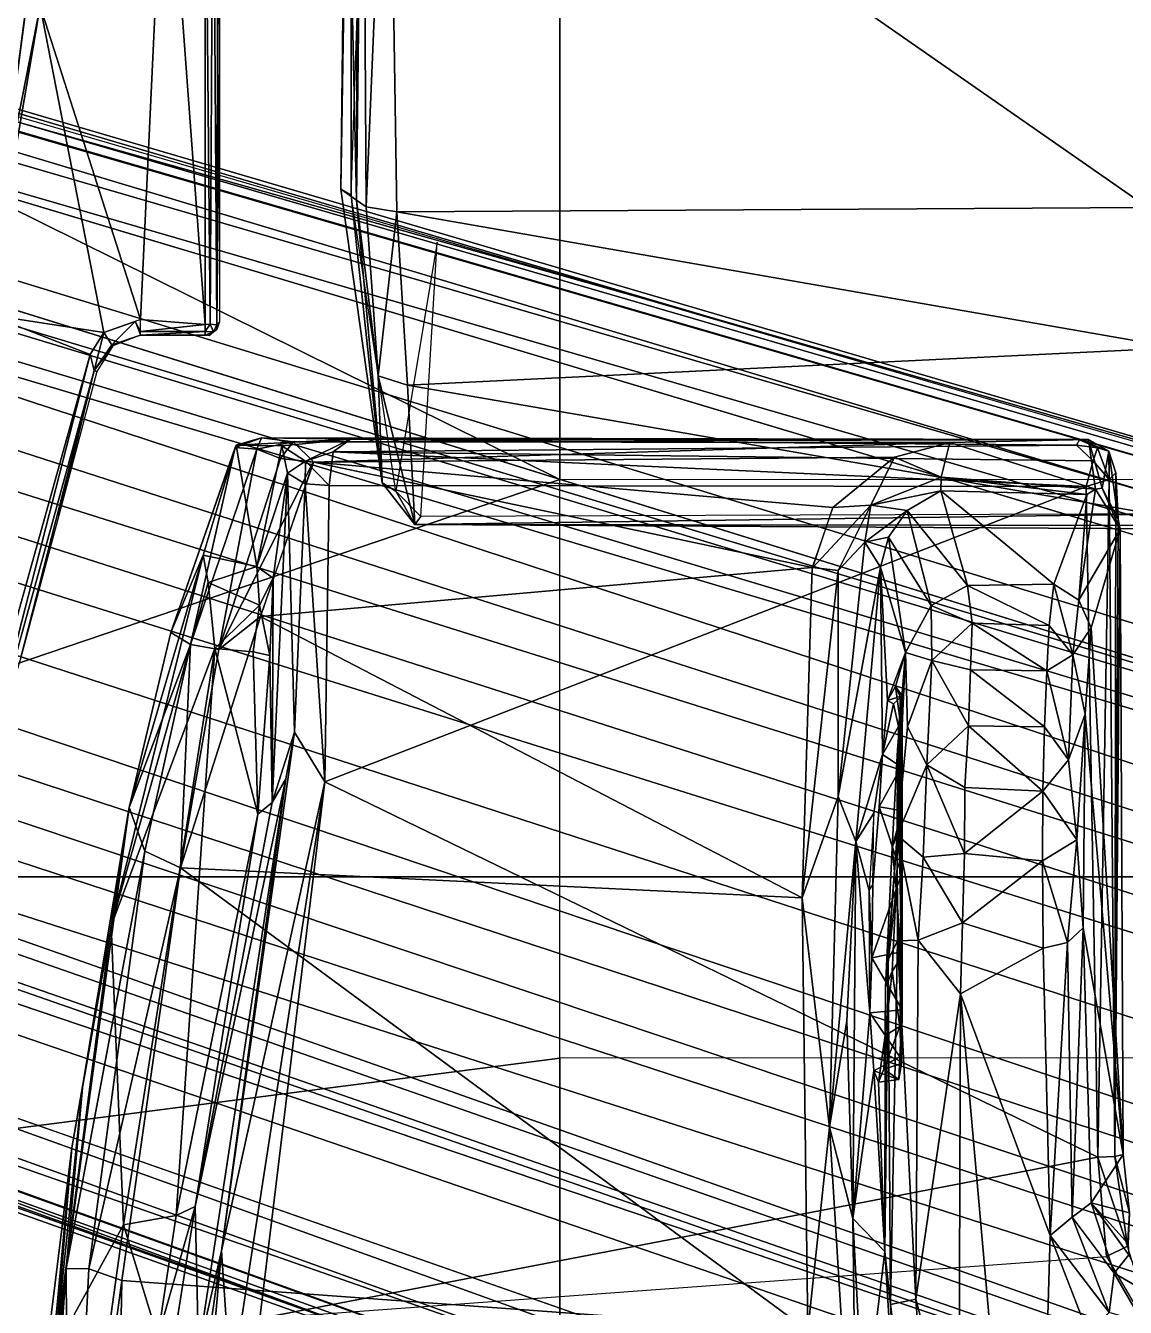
# Model space of a CAD drawing. Extents: x -14.5 to 14.5, y -12.2 to 16.5.
# Drawn here: x -4.079 to -2.475, y 0.379 to 2.248 of the extents above; entities that cross this region are included whole.
import ezdxf

# ---------------------------------------------------------------- set-up
doc = ezdxf.new("R2010")
doc.units = 0
doc.header["$MEASUREMENT"] = 0
for name, color, linetype in [('BASE', 253, 'Continuous'), ('FABRIC', 80, 'Continuous'), ('SEAT-CHASSIS', 253, 'Continuous'), ('SEAT-FRAME', 253, 'Continuous')]:
    doc.layers.add(name, color=color, linetype=linetype)

msp = doc.modelspace()

# ---------------------------------------------------------------- linework, layer by layer
at = {"layer": 'BASE'}
for points in [[(-1.9523, 0.895, 7.085), (-1.8056, 1.1079, 7.0339), (-13.4938, 4.6436, 4.3934), (-13.4925, 4.5277, 4.4344)], [(-1.7533, 1.3264, 6.9168), (-12.9834, 4.5899, 4.4664), (-13.4938, 4.6436, 4.3934), (-1.8056, 1.1079, 7.0339)], [(-1.7533, 1.3264, 6.9168), (-1.8899, 1.4063, 6.8442), (-11.1579, 4.1057, 4.8039), (-12.9834, 4.5899, 4.4664)], [(-2.0197, 0.7853, 7.0973), (-1.9523, 0.895, 7.085), (-13.4925, 4.5277, 4.4344), (-13.5515, 4.4038, 4.4405)], [(-1.2637, 0.7159, 4.4404), (-12.328, 4.2866, 3.356), (-12.3542, 4.423, 3.4417), (-1.222, 0.7632, 4.5663)], [(-1.5852, 0.9892, 6.0103), (-1.222, 0.7632, 4.5663), (-12.3542, 4.423, 3.4417), (-10.1613, 3.5437, 4.2331)], [(-13.5519, 4.4026, 4.4405), (-13.577, 4.2677, 4.4344), (-2.1056, 0.4235, 7.085), (-2.0956, 0.5519, 7.0973)], [(-13.5519, 4.4026, 4.4405), (-2.0956, 0.5519, 7.0973), (-2.0197, 0.7853, 7.0973), (-13.5515, 4.4038, 4.4405)], [(-1.2637, 0.7159, 4.4404), (-1.3389, 0.6206, 4.3723), (-12.3551, 4.1518, 3.3008), (-12.328, 4.2866, 3.356)], [(-13.577, 4.2677, 4.4344), (-13.6462, 4.1747, 4.3934), (-2.112, 0.165, 7.0339), (-2.1056, 0.4235, 7.085)], [(-2.112, 0.165, 7.0339), (-13.6462, 4.1747, 4.3934), (-13.2017, 3.9181, 4.4664), (-2.1981, -0.0425, 6.9168)], [(-1.3935, 0.4528, 4.3723), (-12.4004, 4.0291, 3.2861), (-12.3551, 4.1518, 3.3008), (-1.3389, 0.6206, 4.3723)], [(-1.8839, 1.4539, 6.7906), (-10.3987, 3.9255, 4.925), (-11.1579, 4.1057, 4.8039), (-1.8899, 1.4063, 6.8442)], [(-1.448, 0.2849, 4.3723), (-12.4358, 3.9033, 3.3008), (-12.4004, 4.0291, 3.2861), (-1.3935, 0.4528, 4.3723)], [(-13.2017, 3.9181, 4.4664), (-11.4401, 3.2369, 4.8039), (-2.3555, -0.0269, 6.8442), (-2.1981, -0.0425, 6.9168)], [(-10.1873, 3.8901, 4.9419), (-1.8736, 1.4707, 6.7435), (-1.8839, 1.4539, 6.7906), (-10.3987, 3.9255, 4.925)], [(-1.448, 0.2849, 4.3723), (-1.4431, 0.1637, 4.4404), (-12.4931, 3.7783, 3.356), (-12.4358, 3.9033, 3.3008)], [(-9.3923, 3.6833, 5.0656), (-10.1873, 3.8901, 4.9419), (-1.8736, 1.4707, 6.7435), (-1.8684, 1.4737, 6.6973)], [(-1.4372, 0.1008, 4.5663), (-12.5945, 3.6833, 3.4417), (-12.4931, 3.7783, 3.356), (-1.4431, 0.1637, 4.4404)], [(-1.675, 1.0814, 6.3732), (-10.1721, 3.6408, 4.5612), (-10.1351, 3.7122, 4.6754), (-1.7203, 1.0954, 6.5155)], [(-9.3923, 3.6833, 5.0656), (-1.8684, 1.4737, 6.6973), (-3.0733, 1.8203, 6.4086), (-9.5078, 3.7178, 4.9632)], [(-4.6201, 2.2464, 5.9865), (-9.5078, 3.7178, 4.9632), (-3.0733, 1.8203, 6.4086), (-4.0936, 2.1083, 6.1354)], [(-1.4372, 0.1008, 4.5663), (-1.8638, 0.1315, 6.0103), (-10.3036, 3.1057, 4.2331), (-12.5945, 3.6833, 3.4417)], [(-1.675, 1.0814, 6.3732), (-1.6792, 1.0333, 6.2321), (-10.1726, 3.586, 4.4356), (-10.1721, 3.6408, 4.5612)], [(-1.5852, 0.9892, 6.0103), (-10.1613, 3.5437, 4.2331), (-10.1726, 3.586, 4.4356), (-1.6792, 1.0333, 6.2321)], [(-1.8648, 1.326, 6.5461), (-1.7533, 1.1584, 6.5345), (-8.8919, 3.3499, 4.9948), (-9.389, 3.5835, 4.902)], [(-1.7203, 1.0954, 6.5155), (-8.7803, 3.2909, 4.9717), (-8.8919, 3.3499, 4.9948), (-1.7533, 1.1584, 6.5345)], [(-2.3555, -0.0269, 6.8442), (-11.4401, 3.2369, 4.8039), (-10.72, 2.9364, 4.925), (-2.3787, -0.0689, 6.7906)], [(-1.9658, 0.151, 6.2321), (-10.3376, 3.0782, 4.4356), (-10.3036, 3.1057, 4.2331), (-1.8638, 0.1315, 6.0103)], [(-1.9658, 0.151, 6.2321), (-1.9907, 0.1097, 6.3732), (-10.3694, 3.0335, 4.5612), (-10.3376, 3.0782, 4.4356)], [(-2.0356, 0.125, 6.5155), (-10.3815, 2.954, 4.6754), (-10.3694, 3.0335, 4.5612), (-1.9907, 0.1097, 6.3732)], [(-2.3802, -0.0885, 6.7435), (-2.3787, -0.0689, 6.7906), (-10.72, 2.9364, 4.925), (-10.5282, 2.8407, 4.9419)], [(-2.3778, -0.094, 6.6973), (-2.3802, -0.0885, 6.7435), (-10.5282, 2.8407, 4.9419), (-9.7635, 2.5408, 5.0656)], [(-2.0994, 0.0934, 6.5345), (-2.288, 0.0233, 6.5461), (-9.7022, 2.6196, 4.902), (-9.1627, 2.5164, 4.9948)], [(-9.8772, 2.5808, 4.9632), (-3.5563, 0.3337, 6.4086), (-2.3778, -0.094, 6.6973), (-9.7635, 2.5408, 5.0656)], [(-4.5511, 0.7005, 6.1354), (-3.5563, 0.3337, 6.4086), (-9.8772, 2.5808, 4.9632), (-5.0581, 0.8983, 5.9865)], [(-2.0994, 0.0934, 6.5345), (-9.1627, 2.5164, 4.9948), (-9.0377, 2.4985, 4.9717), (-2.0356, 0.125, 6.5155)], [(-1.8648, 1.326, 6.5461), (-5.6269, 2.4548, 5.7241), (-4.5619, 2.2047, 5.9794), (-1.8751, 1.3969, 6.5663)], [(-1.8616, 1.4472, 6.6204), (-1.8751, 1.3969, 6.5663), (-4.5619, 2.2047, 5.9794), (-4.6201, 2.2464, 5.9865)], [(-1.8616, 1.4472, 6.6204), (-4.6201, 2.2464, 5.9865), (-4.0936, 2.1083, 6.1354), (-1.8507, 1.456, 6.6449)], [(-1.8507, 1.456, 6.6449), (-4.0936, 2.1083, 6.1354), (-3.0733, 1.8203, 6.4086), (-1.8684, 1.4737, 6.6973)], [(-2.3381, -0.0279, 6.5663), (-4.9865, 0.8977, 5.9794), (-5.9951, 1.3214, 5.7241), (-2.288, 0.0233, 6.5461)], [(-5.0581, 0.8983, 5.9865), (-4.9865, 0.8977, 5.9794), (-2.3381, -0.0279, 6.5663), (-2.3567, -0.0766, 6.6204)], [(-2.3531, -0.0901, 6.6449), (-4.5511, 0.7005, 6.1354), (-5.0581, 0.8983, 5.9865), (-2.3567, -0.0766, 6.6204)], [(-2.3778, -0.094, 6.6973), (-3.5563, 0.3337, 6.4086), (-4.5511, 0.7005, 6.1354), (-2.3531, -0.0901, 6.6449)]]:
    msp.add_3dface(points, dxfattribs=at)
at = {"layer": 'FABRIC'}
for points in [[(-8.9334, 2.4369, 19.7693), (-9.103, 1.0067, 19.8925), (9.103, 1.0067, 19.8925), (8.9334, 2.4369, 19.7693)], [(-9.1419, -0.2199, 20), (9.1419, -0.2199, 20), (9.103, 1.0067, 19.8925), (-9.103, 1.0067, 19.8925)]]:
    msp.add_3dface(points, dxfattribs=at)
at = {"layer": 'SEAT-CHASSIS'}
for points in [[(-4.08, 2.2665, 12.3997), (-4.08, 2.2665, 12.3997), (-4.0048, 2.8324, 12.5048), (-4.1199, 1.9621, 12.3348)], [(-4.1199, 1.9621, 12.3348), (-4.1199, 1.9621, 12.3348), (-4.0048, 2.8324, 12.5048), (-4.0578, 2.2767, 12.3831)], [(-3.9118, 1.8193, 12.3057), (-3.9118, 1.8193, 12.3057), (-4.0578, 2.2767, 12.3831), (-3.875, 2.5944, 12.4459)], [(-3.875, 2.5944, 12.4459), (-3.875, 2.5944, 12.4459), (-3.8175, 1.8122, 12.3062), (-3.9118, 1.8193, 12.3057)], [(-3.8175, 2.5969, 12.4479), (-3.8175, 2.5969, 12.4479), (-3.8175, 1.8122, 12.3062), (-3.875, 2.5944, 12.4459)], [(-3.8101, 1.8127, 12.3069), (-3.8101, 1.8127, 12.3069), (-3.8175, 2.5969, 12.4479), (-3.8054, 2.5973, 12.4513)], [(-3.8175, 2.5969, 12.4479), (-3.8175, 2.5969, 12.4479), (-3.8101, 1.8127, 12.3069), (-3.8175, 1.8122, 12.3062)], [(-3.8101, 1.8127, 12.3069), (-3.8101, 1.8127, 12.3069), (-3.8054, 2.5973, 12.4513), (-3.8001, 1.8116, 12.3144)], [(-3.8054, 2.5973, 12.4513), (-3.8054, 2.5973, 12.4513), (-3.7982, 2.5914, 12.459), (-3.8001, 1.8116, 12.3144)], [(-3.7982, 2.5914, 12.459), (-3.7982, 2.5914, 12.459), (-3.7966, 2.2012, 12.3955), (-3.8001, 1.8116, 12.3144)], [(-3.7982, 2.5914, 12.459), (-3.7982, 2.5914, 12.459), (-3.7966, 2.5863, 12.4651), (-3.7966, 2.2012, 12.3955)], [(-4.0578, 2.2767, 12.3831), (-4.0578, 2.2767, 12.3831), (-3.965, 1.8004, 12.3028), (-4.1351, 1.8266, 12.3077)], [(-4.0578, 2.2767, 12.3831), (-4.0578, 2.2767, 12.3831), (-4.1351, 1.8266, 12.3077), (-4.1199, 1.9621, 12.3348)], [(-4.0578, 2.2767, 12.3831), (-4.0578, 2.2767, 12.3831), (-3.9118, 1.8193, 12.3057), (-3.965, 1.8004, 12.3028)], [(-3.8001, 1.8116, 12.3144), (-3.8001, 1.8116, 12.3144), (-3.7966, 2.2012, 12.3955), (-3.7966, 1.8162, 12.326)], [(-4.1351, 1.8266, 12.3077), (-4.1351, 1.8266, 12.3077), (-3.9849, 1.7687, 12.2981), (-4.1064, 1.3319, 12.239)], [(-3.9849, 1.7687, 12.2981), (-3.9849, 1.7687, 12.2981), (-4.1351, 1.8266, 12.3077), (-3.965, 1.8004, 12.3028)], [(-3.9533, 1.7828, 12.314), (-3.9533, 1.7828, 12.314), (-3.965, 1.8004, 12.3028), (-3.9195, 1.8166, 12.3053)], [(-3.9533, 1.7828, 12.314), (-3.9533, 1.7828, 12.314), (-3.9195, 1.8166, 12.3053), (-3.9118, 1.7965, 12.3195)], [(-3.9195, 1.8166, 12.3053), (-3.9195, 1.8166, 12.3053), (-3.9118, 1.8018, 12.3111), (-3.9118, 1.8193, 12.3057)], [(-3.8175, 1.8122, 12.3062), (-3.8175, 1.8122, 12.3062), (-3.9118, 1.8018, 12.3111), (-3.9118, 1.8193, 12.3057)], [(-3.7966, 1.8162, 12.326), (-3.7966, 1.8162, 12.326), (-3.8003, 1.805, 12.327), (-3.8001, 1.8116, 12.3144)], [(-3.965, 1.8004, 12.3028), (-3.965, 1.8004, 12.3028), (-3.9794, 1.7453, 12.3029), (-3.9849, 1.7687, 12.2981)], [(-3.9533, 1.7828, 12.314), (-3.9533, 1.7828, 12.314), (-3.9794, 1.7453, 12.3029), (-3.965, 1.8004, 12.3028)], [(-3.9118, 1.7965, 12.3195), (-3.9118, 1.7965, 12.3195), (-3.952, 1.781, 12.3236), (-3.9533, 1.7828, 12.314)], [(-3.8175, 1.8122, 12.3062), (-3.8175, 1.8122, 12.3062), (-3.8175, 1.802, 12.311), (-3.9118, 1.8018, 12.3111)], [(-3.9118, 1.8018, 12.3111), (-3.9118, 1.8018, 12.3111), (-3.8175, 1.802, 12.311), (-3.9118, 1.7965, 12.3195)], [(-3.8175, 1.7966, 12.3189), (-3.8175, 1.7966, 12.3189), (-3.9118, 1.7965, 12.3195), (-3.8175, 1.802, 12.311)], [(-3.8175, 1.7966, 12.3189), (-3.8175, 1.7966, 12.3189), (-3.8115, 1.796, 12.3233), (-3.9118, 1.7965, 12.3195)], [(-3.8101, 1.8127, 12.3069), (-3.8101, 1.8127, 12.3069), (-3.8051, 1.8016, 12.3169), (-3.8175, 1.802, 12.311)], [(-3.8175, 1.8122, 12.3062), (-3.8175, 1.8122, 12.3062), (-3.8101, 1.8127, 12.3069), (-3.8175, 1.802, 12.311)], [(-3.8175, 1.802, 12.311), (-3.8175, 1.802, 12.311), (-3.8051, 1.8016, 12.3169), (-3.8175, 1.7966, 12.3189)], [(-3.8115, 1.796, 12.3233), (-3.8115, 1.796, 12.3233), (-3.8175, 1.7966, 12.3189), (-3.8051, 1.8016, 12.3169)], [(-3.8115, 1.796, 12.3233), (-3.8115, 1.796, 12.3233), (-3.8051, 1.8016, 12.3169), (-3.8003, 1.805, 12.327)], [(-3.8101, 1.8127, 12.3069), (-3.8101, 1.8127, 12.3069), (-3.8001, 1.8116, 12.3144), (-3.8051, 1.8016, 12.3169)], [(-3.8001, 1.8116, 12.3144), (-3.8001, 1.8116, 12.3144), (-3.8003, 1.805, 12.327), (-3.8051, 1.8016, 12.3169)], [(-3.9533, 1.7828, 12.314), (-3.9533, 1.7828, 12.314), (-3.952, 1.781, 12.3236), (-3.9794, 1.7453, 12.3029)], [(-3.9794, 1.7453, 12.3029), (-3.9794, 1.7453, 12.3029), (-3.952, 1.781, 12.3236), (-3.9755, 1.7439, 12.3144)], [(-3.9794, 1.7453, 12.3029), (-3.9794, 1.7453, 12.3029), (-4.1553, 1.1062, 12.2133), (-3.9849, 1.7687, 12.2981)], [(-4.1553, 1.1062, 12.2133), (-4.1553, 1.1062, 12.2133), (-4.1064, 1.3319, 12.239), (-3.9849, 1.7687, 12.2981)], [(-4.0868, 1.3244, 12.2554), (-4.0868, 1.3244, 12.2554), (-4.1553, 1.1062, 12.2133), (-3.9794, 1.7453, 12.3029)], [(-4.0309, 1.5339, 12.2858), (-4.0309, 1.5339, 12.2858), (-4.0868, 1.3244, 12.2554), (-3.9794, 1.7453, 12.3029)], [(-4.0309, 1.5339, 12.2858), (-4.0309, 1.5339, 12.2858), (-3.9794, 1.7453, 12.3029), (-3.9755, 1.7439, 12.3144)], [(-3.7422, 1.6306, 12.3126), (-3.7735, 1.6328, 12.3627), (-3.7351, 1.6468, 12.3406)], [(-3.7351, 1.6468, 12.3406), (-3.7735, 1.6328, 12.3627), (-3.7719, 1.6361, 12.4953)], [(-3.7351, 1.6468, 12.3406), (-3.7719, 1.6361, 12.4953), (-3.6053, 1.645, 12.3975)], [(-3.7422, 1.6306, 12.3126), (-3.7351, 1.6468, 12.3406), (-3.6891, 1.6411, 12.2962)], [(-2.529, 1.6447, 12.293), (-3.7351, 1.6468, 12.3406), (-3.6053, 1.645, 12.3975)], [(-3.7351, 1.6468, 12.3406), (-2.529, 1.6447, 12.293), (-3.6891, 1.6411, 12.2962)], [(-3.7719, 1.6361, 12.4953), (-3.8672, 1.3629, 12.3383), (-3.8202, 1.4759, 12.8544)], [(-3.7735, 1.6328, 12.3627), (-3.8672, 1.3629, 12.3383), (-3.7719, 1.6361, 12.4953)], [(-3.8672, 1.3629, 12.3383), (-3.7735, 1.6328, 12.3627), (-3.8385, 1.3456, 12.2788)], [(-3.8385, 1.3456, 12.2788), (-3.7735, 1.6328, 12.3627), (-3.7422, 1.6306, 12.3126)], [(-3.7422, 1.6306, 12.3126), (-3.7975, 1.338, 12.25), (-3.8385, 1.3456, 12.2788)], [(-3.8202, 1.4759, 12.8544), (-3.7421, 1.4594, 12.8909), (-3.7719, 1.6361, 12.4953)], [(-3.7422, 1.6306, 12.3126), (-3.7074, 1.6166, 12.2846), (-3.7975, 1.338, 12.25)], [(-3.6053, 1.645, 12.3975), (-3.7719, 1.6361, 12.4953), (-3.7056, 1.6351, 12.4994)], [(-3.7421, 1.4594, 12.8909), (-3.7056, 1.6351, 12.4994), (-3.7719, 1.6361, 12.4953)], [(-3.6891, 1.6411, 12.2962), (-3.7074, 1.6166, 12.2846), (-3.7422, 1.6306, 12.3126)], [(-3.6974, 1.5956, 12.5443), (-3.7056, 1.6351, 12.4994), (-3.7421, 1.4594, 12.8909)], [(-3.6891, 1.6411, 12.2962), (-3.6588, 1.6113, 12.2745), (-3.7074, 1.6166, 12.2846)], [(-3.6053, 1.645, 12.3975), (-3.7056, 1.6351, 12.4994), (-3.6712, 1.6128, 12.4902)], [(-3.6974, 1.5956, 12.5443), (-3.6712, 1.6128, 12.4902), (-3.7056, 1.6351, 12.4994)], [(-2.7312, 1.6402, 12.2857), (-3.6891, 1.6411, 12.2962), (-2.529, 1.6447, 12.293)], [(-3.6891, 1.6411, 12.2962), (-2.7312, 1.6402, 12.2857), (-3.6588, 1.6113, 12.2745)], [(-3.6308, 1.6264, 12.4522), (-3.6053, 1.645, 12.3975), (-3.6712, 1.6128, 12.4902)], [(-3.6365, 1.5774, 12.4802), (-3.6308, 1.6264, 12.4522), (-3.6712, 1.6128, 12.4902)], [(-2.8122, 1.6189, 12.275), (-3.6588, 1.6113, 12.2745), (-2.7312, 1.6402, 12.2857)], [(-3.6365, 1.5774, 12.4802), (-2.5328, 1.5761, 12.4765), (-3.6308, 1.6264, 12.4522)], [(-2.5465, 1.6364, 12.4315), (-3.6053, 1.645, 12.3975), (-3.6308, 1.6264, 12.4522)], [(-2.5465, 1.6364, 12.4315), (-3.6308, 1.6264, 12.4522), (-2.5226, 1.6133, 12.4547)], [(-2.5226, 1.6133, 12.4547), (-3.6308, 1.6264, 12.4522), (-2.5328, 1.5761, 12.4765)], [(-3.6053, 1.645, 12.3975), (-2.5423, 1.6441, 12.3981), (-2.529, 1.6447, 12.293)], [(-2.5465, 1.6364, 12.4315), (-2.5423, 1.6441, 12.3981), (-3.6053, 1.645, 12.3975)], [(-2.7312, 1.6402, 12.2857), (-2.7439, 1.5895, 12.2473), (-2.8122, 1.6189, 12.275)], [(-2.5188, 1.5721, 12.2245), (-2.7439, 1.5895, 12.2473), (-2.7312, 1.6402, 12.2857)], [(-2.7312, 1.6402, 12.2857), (-2.529, 1.6447, 12.293), (-2.5188, 1.5721, 12.2245)], [(-2.5423, 1.6441, 12.3981), (-2.5465, 1.6364, 12.4315), (-2.5161, 1.6322, 12.4211)], [(-2.5161, 1.6322, 12.4211), (-2.5465, 1.6364, 12.4315), (-2.5226, 1.6133, 12.4547)], [(-2.4994, 1.6273, 12.3065), (-2.529, 1.6447, 12.293), (-2.5423, 1.6441, 12.3981)], [(-2.5161, 1.6322, 12.4211), (-2.4994, 1.6273, 12.3065), (-2.5423, 1.6441, 12.3981)], [(-2.529, 1.6447, 12.293), (-2.4994, 1.6273, 12.3065), (-2.5092, 1.5737, 12.2389)], [(-2.5188, 1.5721, 12.2245), (-2.529, 1.6447, 12.293), (-2.5092, 1.5737, 12.2389)], [(-2.5161, 1.6322, 12.4211), (-2.5226, 1.6133, 12.4547), (-2.4993, 1.5864, 12.4483)], [(-2.4994, 1.6273, 12.3065), (-2.5161, 1.6322, 12.4211), (-2.4993, 1.5864, 12.4483)], [(-2.5092, 1.5737, 12.2389), (-2.4994, 1.6273, 12.3065), (-2.4858, 1.5281, 12.2497)], [(-2.4993, 1.5864, 12.4483), (-2.4895, 1.5959, 12.3167), (-2.4994, 1.6273, 12.3065)], [(-2.4858, 1.5281, 12.2497), (-2.4994, 1.6273, 12.3065), (-2.4895, 1.5959, 12.3167)], [(-3.7074, 1.6166, 12.2846), (-3.6596, 1.6114, 12.2747), (-3.7975, 1.338, 12.25)], [(-3.6596, 1.6114, 12.2747), (-3.7367, 1.3866, 12.2469), (-3.7975, 1.338, 12.25)], [(-3.6588, 1.6113, 12.2745), (-2.9323, 1.4578, 12.2554), (-3.7367, 1.3866, 12.2469)], [(-3.6713, 1.5799, 12.5001), (-3.6712, 1.6128, 12.4902), (-3.6974, 1.5956, 12.5443)], [(-3.6712, 1.6128, 12.4902), (-3.6713, 1.5799, 12.5001), (-3.6365, 1.5774, 12.4802)], [(-3.6588, 1.6113, 12.2745), (-2.8122, 1.6189, 12.275), (-2.902, 1.5452, 12.2662)], [(-3.6588, 1.6113, 12.2745), (-2.902, 1.5452, 12.2662), (-2.9323, 1.4578, 12.2554)], [(-2.8122, 1.6189, 12.275), (-2.8464, 1.5487, 12.2566), (-2.902, 1.5452, 12.2662)], [(-2.8464, 1.5487, 12.2566), (-2.8122, 1.6189, 12.275), (-2.7439, 1.5895, 12.2473)], [(-2.5226, 1.6133, 12.4547), (-2.5328, 1.5761, 12.4765), (-2.4993, 1.5864, 12.4483)], [(-3.7182, 1.4421, 12.8828), (-3.6974, 1.5956, 12.5443), (-3.7421, 1.4594, 12.8909)], [(-3.7182, 1.4421, 12.8828), (-3.7196, 1.1153, 12.9525), (-3.6974, 1.5956, 12.5443)], [(-3.7196, 1.1153, 12.9525), (-3.6868, 1.2176, 12.4809), (-3.6974, 1.5956, 12.5443)], [(-3.6868, 1.2176, 12.4809), (-3.6713, 1.5799, 12.5001), (-3.6974, 1.5956, 12.5443)], [(-2.7439, 1.5895, 12.2473), (-2.7444, 1.5696, 12.2158), (-2.8464, 1.5487, 12.2566)], [(-2.5318, 1.5644, 12.1899), (-2.7444, 1.5696, 12.2158), (-2.7439, 1.5895, 12.2473)], [(-2.5318, 1.5644, 12.1899), (-2.7439, 1.5895, 12.2473), (-2.5188, 1.5721, 12.2245)], [(-2.4895, 1.5959, 12.3167), (-2.4993, 1.5864, 12.4483), (-2.491, 0.5987, 12.3365)], [(-2.4858, 1.5281, 12.2497), (-2.4895, 1.5959, 12.3167), (-2.491, 0.5987, 12.3365)], [(-3.6427, 1.1452, 12.4319), (-3.6713, 1.5799, 12.5001), (-3.6868, 1.2176, 12.4809)], [(-3.6427, 1.1452, 12.4319), (-3.6365, 1.5774, 12.4802), (-3.6713, 1.5799, 12.5001)], [(-3.6365, 1.5774, 12.4802), (-3.6427, 1.1452, 12.4319), (-2.5328, 1.5761, 12.4765)], [(-3.6427, 1.1452, 12.4319), (-2.5158, 0.598, 12.3695), (-2.5328, 1.5761, 12.4765)], [(-2.5431, 1.4103, 11.3139), (-2.5188, 1.5721, 12.2245), (-2.4828, 1.5135, 12.1789)], [(-2.5431, 1.4103, 11.3139), (-2.5318, 1.5644, 12.1899), (-2.5188, 1.5721, 12.2245)], [(-2.4993, 1.5864, 12.4483), (-2.5328, 1.5761, 12.4765), (-2.5158, 0.598, 12.3695)], [(-2.4828, 1.5135, 12.1789), (-2.5188, 1.5721, 12.2245), (-2.5092, 1.5737, 12.2389)], [(-2.5158, 0.598, 12.3695), (-2.491, 0.5987, 12.3365), (-2.4993, 1.5864, 12.4483)], [(-2.4858, 1.5281, 12.2497), (-2.4828, 1.5135, 12.1789), (-2.5092, 1.5737, 12.2389)], [(-2.7935, 1.5408, 12.2105), (-2.8464, 1.5487, 12.2566), (-2.7444, 1.5696, 12.2158)], [(-2.7056, 1.4317, 11.3071), (-2.7935, 1.5408, 12.2105), (-2.7444, 1.5696, 12.2158)], [(-2.5799, 1.4337, 11.3122), (-2.7056, 1.4317, 11.3071), (-2.7444, 1.5696, 12.2158)], [(-2.7444, 1.5696, 12.2158), (-2.5318, 1.5644, 12.1899), (-2.5799, 1.4337, 11.3122)], [(-2.5318, 1.5644, 12.1899), (-2.5431, 1.4103, 11.3139), (-2.5799, 1.4337, 11.3122)], [(-2.902, 1.5452, 12.2662), (-2.8464, 1.5487, 12.2566), (-2.9312, 1.4577, 12.2552)], [(-2.8464, 1.5487, 12.2566), (-2.8944, 1.4535, 12.2476), (-2.9312, 1.4577, 12.2552)], [(-2.8944, 1.4535, 12.2476), (-2.8464, 1.5487, 12.2566), (-2.8556, 1.4946, 12.2353)], [(-2.7935, 1.5408, 12.2105), (-2.8556, 1.4946, 12.2353), (-2.8464, 1.5487, 12.2566)], [(-2.8209, 1.5023, 12.1982), (-2.8556, 1.4946, 12.2353), (-2.7935, 1.5408, 12.2105)], [(-2.8209, 1.5023, 12.1982), (-2.7935, 1.5408, 12.2105), (-2.7585, 1.4022, 11.3103)], [(-2.7585, 1.4022, 11.3103), (-2.7935, 1.5408, 12.2105), (-2.7056, 1.4317, 11.3071)], [(-2.4828, 1.5135, 12.1789), (-2.4858, 1.5281, 12.2497), (-2.491, 0.5987, 12.3365)], [(-2.8324, 1.4581, 12.1847), (-2.8556, 1.4946, 12.2353), (-2.8209, 1.5023, 12.1982)], [(-2.7961, 1.3337, 11.2733), (-2.8324, 1.4581, 12.1847), (-2.8209, 1.5023, 12.1982)], [(-2.8209, 1.5023, 12.1982), (-2.7585, 1.4022, 11.3103), (-2.7961, 1.3337, 11.2733)], [(-2.5431, 1.4103, 11.3139), (-2.4828, 1.5135, 12.1789), (-2.5254, 1.3698, 11.2844)], [(-2.5254, 1.3698, 11.2844), (-2.4828, 1.5135, 12.1789), (-2.4787, 0.6019, 12.1123)], [(-2.4787, 0.6019, 12.1123), (-2.4828, 1.5135, 12.1789), (-2.491, 0.5987, 12.3365)], [(-2.8944, 1.124, 12.1888), (-2.8944, 1.4535, 12.2476), (-2.8556, 1.4946, 12.2353)], [(-2.8556, 1.4946, 12.2353), (-2.8324, 1.4581, 12.1847), (-2.8944, 1.124, 12.1888)], [(-3.9279, 1.108, 12.3102), (-3.9542, 0.9352, 12.7548), (-3.8202, 1.4759, 12.8544)], [(-3.9542, 0.9352, 12.7548), (-3.813, 1.4361, 12.9148), (-3.8202, 1.4759, 12.8544)], [(-3.8202, 1.4759, 12.8544), (-3.8672, 1.3629, 12.3383), (-3.9279, 1.108, 12.3102)], [(-3.7421, 1.4594, 12.8909), (-3.8202, 1.4759, 12.8544), (-3.813, 1.4361, 12.9148)], [(-3.813, 1.4361, 12.9148), (-3.7383, 1.4031, 12.9422), (-3.7421, 1.4594, 12.8909)], [(-3.7182, 1.4421, 12.8828), (-3.7421, 1.4594, 12.8909), (-3.7383, 1.4031, 12.9422)], [(-2.8324, 1.4581, 12.1847), (-2.8685, 1.0582, 12.1347), (-2.8944, 1.124, 12.1888)], [(-2.8685, 1.0582, 12.1347), (-2.8324, 1.4581, 12.1847), (-2.8297, 1.185, 11.6594)], [(-2.8221, 1.2639, 11.5759), (-2.8324, 1.4581, 12.1847), (-2.7961, 1.3337, 11.2733)], [(-2.8297, 1.185, 11.6594), (-2.8324, 1.4581, 12.1847), (-2.8221, 1.2639, 11.5759)], [(-3.7383, 1.4031, 12.9422), (-3.7229, 1.3293, 12.9592), (-3.7182, 1.4421, 12.8828)], [(-2.9467, 0.9762, 12.1978), (-3.7367, 1.3866, 12.2469), (-2.9323, 1.4578, 12.2554)], [(-3.7229, 1.3293, 12.9592), (-3.7196, 1.1153, 12.9525), (-3.7182, 1.4421, 12.8828)], [(-2.9323, 1.4578, 12.2554), (-2.8944, 1.4535, 12.2476), (-2.9467, 0.9762, 12.1978)], [(-2.8944, 1.124, 12.1888), (-2.9467, 0.9762, 12.1978), (-2.8944, 1.4535, 12.2476)], [(-3.9542, 0.9352, 12.7548), (-3.8034, 1.3399, 12.975), (-3.813, 1.4361, 12.9148)], [(-3.8034, 1.3399, 12.975), (-3.7383, 1.4031, 12.9422), (-3.813, 1.4361, 12.9148)], [(-2.7585, 1.4022, 11.3103), (-2.7056, 1.4317, 11.3071), (-2.6987, 1.3765, 11.1917)], [(-2.7056, 1.4317, 11.3071), (-2.5799, 1.4337, 11.3122), (-2.5864, 1.373, 11.1873)], [(-2.7056, 1.4317, 11.3071), (-2.5864, 1.373, 11.1873), (-2.6987, 1.3765, 11.1917)], [(-2.5864, 1.373, 11.1873), (-2.5799, 1.4337, 11.3122), (-2.5522, 1.3306, 11.1619)], [(-2.5799, 1.4337, 11.3122), (-2.5431, 1.4103, 11.3139), (-2.5522, 1.3306, 11.1619)], [(-3.7471, 1.3347, 12.9746), (-3.7383, 1.4031, 12.9422), (-3.8034, 1.3399, 12.975)], [(-3.7229, 1.3293, 12.9592), (-3.7383, 1.4031, 12.9422), (-3.7471, 1.3347, 12.9746)], [(-2.7961, 1.3337, 11.2733), (-2.7585, 1.4022, 11.3103), (-2.7576, 1.322, 11.1654)], [(-2.7585, 1.4022, 11.3103), (-2.6987, 1.3765, 11.1917), (-2.7576, 1.322, 11.1654)], [(-2.5431, 1.4103, 11.3139), (-2.5254, 1.3698, 11.2844), (-2.5522, 1.3306, 11.1619)], [(-3.7367, 1.3866, 12.2469), (-2.9467, 0.9762, 12.1978), (-3.8534, 1.0196, 12.2084)], [(-3.7367, 1.3866, 12.2469), (-3.8534, 1.0196, 12.2084), (-3.7975, 1.338, 12.25)], [(-2.7013, 1.3084, 11.1117), (-2.7576, 1.322, 11.1654), (-2.6987, 1.3765, 11.1917)], [(-2.7013, 1.3084, 11.1117), (-2.6987, 1.3765, 11.1917), (-2.5902, 1.307, 11.1101)], [(-2.5864, 1.373, 11.1873), (-2.5902, 1.307, 11.1101), (-2.6987, 1.3765, 11.1917)], [(-2.5522, 1.3306, 11.1619), (-2.5902, 1.307, 11.1101), (-2.5864, 1.373, 11.1873)], [(-2.5341, 1.2438, 11.122), (-2.5522, 1.3306, 11.1619), (-2.5254, 1.3698, 11.2844)], [(-2.5254, 1.3698, 11.2844), (-2.4787, 0.6019, 12.1123), (-2.5341, 1.2438, 11.122)], [(-3.9279, 1.108, 12.3102), (-3.8672, 1.3629, 12.3383), (-3.8385, 1.3456, 12.2788)], [(-3.8034, 1.3399, 12.975), (-3.9542, 0.9352, 12.7548), (-3.9364, 0.499, 12.9784)], [(-3.8598, 0.5126, 12.9792), (-3.8034, 1.3399, 12.975), (-3.9364, 0.499, 12.9784)], [(-3.9279, 1.108, 12.3102), (-3.8385, 1.3456, 12.2788), (-3.9052, 1.0443, 12.2451)], [(-3.8534, 1.0196, 12.2084), (-3.9052, 1.0443, 12.2451), (-3.8385, 1.3456, 12.2788)], [(-3.8034, 1.3399, 12.975), (-3.8598, 0.5126, 12.9792), (-3.7406, 1.098, 12.9758)], [(-3.8385, 1.3456, 12.2788), (-3.7975, 1.338, 12.25), (-3.8534, 1.0196, 12.2084)], [(-3.8034, 1.3399, 12.975), (-3.7406, 1.098, 12.9758), (-3.7471, 1.3347, 12.9746)], [(-3.7406, 1.098, 12.9758), (-3.7229, 1.3293, 12.9592), (-3.7471, 1.3347, 12.9746)], [(-3.7406, 1.098, 12.9758), (-3.7196, 1.1153, 12.9525), (-3.7229, 1.3293, 12.9592)], [(-2.8221, 1.2639, 11.5759), (-2.7961, 1.3337, 11.2733), (-2.8107, 1.2842, 11.4217)], [(-2.7961, 1.3337, 11.2733), (-2.8033, 1.2304, 11.2843), (-2.8107, 1.2842, 11.4217)], [(-2.7961, 1.3337, 11.2733), (-2.8084, 1.0676, 11.085), (-2.8077, 1.1918, 11.2344)], [(-2.7961, 1.3337, 11.2733), (-2.7929, 1.2254, 11.1343), (-2.8084, 1.0676, 11.085)], [(-2.7961, 1.3337, 11.2733), (-2.8077, 1.1918, 11.2344), (-2.8033, 1.2304, 11.2843)], [(-2.7576, 1.322, 11.1654), (-2.7929, 1.2254, 11.1343), (-2.7961, 1.3337, 11.2733)], [(-2.5902, 1.307, 11.1101), (-2.5522, 1.3306, 11.1619), (-2.5583, 1.1771, 11.0443)], [(-2.5583, 1.1771, 11.0443), (-2.5522, 1.3306, 11.1619), (-2.5341, 1.2438, 11.122)], [(-2.7929, 1.2254, 11.1343), (-2.7576, 1.322, 11.1654), (-2.7648, 1.17, 11.0553)], [(-2.7648, 1.17, 11.0553), (-2.7576, 1.322, 11.1654), (-2.704, 1.2271, 11.0509)], [(-2.7013, 1.3084, 11.1117), (-2.704, 1.2271, 11.0509), (-2.7576, 1.322, 11.1654)], [(-2.5932, 1.2256, 11.0493), (-2.704, 1.2271, 11.0509), (-2.7013, 1.3084, 11.1117)], [(-2.5932, 1.2256, 11.0493), (-2.7013, 1.3084, 11.1117), (-2.5902, 1.307, 11.1101)], [(-2.5583, 1.1771, 11.0443), (-2.5932, 1.2256, 11.0493), (-2.5902, 1.307, 11.1101)], [(-2.8011, 1.2706, 11.4851), (-2.8221, 1.2639, 11.5759), (-2.8107, 1.2842, 11.4217)], [(-2.8107, 1.2842, 11.4217), (-2.8033, 1.2304, 11.2843), (-2.8039, 1.2699, 11.3724)], [(-2.8011, 1.2706, 11.4851), (-2.8107, 1.2842, 11.4217), (-2.8039, 1.2699, 11.3724)], [(-2.8221, 1.2639, 11.5759), (-2.8136, 1.2591, 11.5485), (-2.8297, 1.185, 11.6594)], [(-2.8136, 1.2591, 11.5485), (-2.8063, 1.2258, 11.6067), (-2.8297, 1.185, 11.6594)], [(-2.8011, 1.2706, 11.4851), (-2.8136, 1.2591, 11.5485), (-2.8221, 1.2639, 11.5759)], [(-2.8136, 1.2591, 11.5485), (-2.8011, 1.2706, 11.4851), (-2.8063, 1.2258, 11.6067)], [(-2.8011, 1.2706, 11.4851), (-2.801, 0.8128, 11.6565), (-2.8063, 1.2258, 11.6067)], [(-2.8011, 1.2706, 11.4851), (-2.8039, 1.2699, 11.3724), (-2.801, 0.8128, 11.6565)], [(-2.8033, 1.2304, 11.2843), (-2.801, 0.8128, 11.6565), (-2.8039, 1.2699, 11.3724)], [(-2.5462, 1.0608, 11.0244), (-2.5583, 1.1771, 11.0443), (-2.5341, 1.2438, 11.122)], [(-2.5462, 1.0608, 11.0244), (-2.5341, 1.2438, 11.122), (-2.5368, 0.9325, 11.0437)], [(-2.5341, 1.2438, 11.122), (-2.4787, 0.6019, 12.1123), (-2.5368, 0.9325, 11.0437)], [(-3.7937, 0.461, 12.396), (-3.6868, 1.2176, 12.4809), (-3.6997, 1.1497, 12.5053)], [(-3.7937, 0.461, 12.396), (-3.6427, 1.1452, 12.4319), (-3.6868, 1.2176, 12.4809)], [(-3.7196, 1.1153, 12.9525), (-3.6997, 1.1497, 12.5053), (-3.6868, 1.2176, 12.4809)], [(-2.8063, 1.2258, 11.6067), (-2.8025, 1.1673, 11.6661), (-2.8297, 1.185, 11.6594)], [(-2.7648, 1.17, 11.0553), (-2.8084, 1.0676, 11.085), (-2.7929, 1.2254, 11.1343)], [(-2.8033, 1.2304, 11.2843), (-2.8077, 1.1918, 11.2344), (-2.8051, 1.0868, 11.1766)], [(-2.8063, 1.2258, 11.6067), (-2.801, 0.8128, 11.6565), (-2.8025, 1.1673, 11.6661)], [(-2.8051, 1.0868, 11.1766), (-2.801, 0.8128, 11.6565), (-2.8033, 1.2304, 11.2843)], [(-2.7093, 1.137, 11.0113), (-2.7648, 1.17, 11.0553), (-2.704, 1.2271, 11.0509)], [(-2.7093, 1.137, 11.0113), (-2.704, 1.2271, 11.0509), (-2.596, 1.1314, 11.0073)], [(-2.596, 1.1314, 11.0073), (-2.704, 1.2271, 11.0509), (-2.5932, 1.2256, 11.0493)], [(-2.5932, 1.2256, 11.0493), (-2.5583, 1.1771, 11.0443), (-2.596, 1.1314, 11.0073)], [(-2.8297, 1.185, 11.6594), (-2.8422, 1.0997, 11.7202), (-2.8685, 1.0582, 12.1347)], [(-2.8345, 1.109, 11.7056), (-2.8297, 1.185, 11.6594), (-2.8025, 1.1673, 11.6661)], [(-2.8084, 1.0676, 11.085), (-2.8155, 1.0495, 11.1587), (-2.8077, 1.1918, 11.2344)], [(-2.8155, 1.0495, 11.1587), (-2.8051, 1.0868, 11.1766), (-2.8077, 1.1918, 11.2344)], [(-2.8345, 1.109, 11.7056), (-2.8025, 1.1673, 11.6661), (-2.8028, 1.1035, 11.704)], [(-2.8084, 1.0676, 11.085), (-2.7648, 1.17, 11.0553), (-2.7702, 1.0356, 11.0241)], [(-2.7648, 1.17, 11.0553), (-2.7102, 1.0407, 10.9903), (-2.7702, 1.0356, 11.0241)], [(-2.7102, 1.0407, 10.9903), (-2.7648, 1.17, 11.0553), (-2.7093, 1.137, 11.0113)], [(-2.5583, 1.1771, 11.0443), (-2.5462, 1.0608, 11.0244), (-2.596, 1.1314, 11.0073)], [(-3.8318, 0.5259, 12.9598), (-3.6997, 1.1497, 12.5053), (-3.7196, 1.1153, 12.9525)], [(-3.8269, 0.3156, 12.4289), (-3.6997, 1.1497, 12.5053), (-3.8318, 0.5259, 12.9598)], [(-3.7937, 0.461, 12.396), (-3.6997, 1.1497, 12.5053), (-3.8269, 0.3156, 12.4289)], [(-3.6427, 1.1452, 12.4319), (-3.7937, 0.461, 12.396), (-3.7797, 0.2611, 12.3499)], [(-3.7797, 0.2611, 12.3499), (-3.7376, 0.3627, 12.3543), (-3.6427, 1.1452, 12.4319)], [(-3.7376, 0.3627, 12.3543), (-2.5158, 0.598, 12.3695), (-3.6427, 1.1452, 12.4319)], [(-2.9068, 0.6416, 12.1393), (-2.9467, 0.9762, 12.1978), (-2.8944, 1.124, 12.1888)], [(-2.8944, 1.124, 12.1888), (-2.8685, 1.0582, 12.1347), (-2.9068, 0.6416, 12.1393)], [(-2.7102, 1.0407, 10.9903), (-2.7093, 1.137, 11.0113), (-2.596, 1.1314, 11.0073)], [(-2.5962, 1.0298, 10.9881), (-2.7102, 1.0407, 10.9903), (-2.596, 1.1314, 11.0073)], [(-2.5962, 1.0298, 10.9881), (-2.596, 1.1314, 11.0073), (-2.5462, 1.0608, 11.0244)], [(-4.0202, 0.4353, 12.2358), (-3.9279, 1.108, 12.3102), (-3.9052, 1.0443, 12.2451)], [(-3.9956, 0.7039, 12.3054), (-3.9279, 1.108, 12.3102), (-4.0202, 0.4353, 12.2358)], [(-3.9542, 0.9352, 12.7548), (-3.9279, 1.108, 12.3102), (-3.9956, 0.7039, 12.3054)], [(-3.7406, 1.098, 12.9758), (-3.8318, 0.5259, 12.9598), (-3.7196, 1.1153, 12.9525)], [(-2.8028, 1.1035, 11.704), (-2.8019, 1.0107, 11.7257), (-2.8345, 1.109, 11.7056)], [(-3.8598, 0.5126, 12.9792), (-3.8318, 0.5259, 12.9598), (-3.7406, 1.098, 12.9758)], [(-2.8492, 0.9868, 11.7387), (-2.8685, 1.0582, 12.1347), (-2.8422, 1.0997, 11.7202)], [(-2.8155, 1.0495, 11.1587), (-2.8095, 0.9893, 11.1607), (-2.8051, 1.0868, 11.1766)], [(-2.8051, 1.0868, 11.1766), (-2.8095, 0.9893, 11.1607), (-2.801, 0.8128, 11.6565)], [(-2.8251, 0.8458, 11.1851), (-2.8155, 1.0495, 11.1587), (-2.8084, 1.0676, 11.085)], [(-2.8214, 0.8854, 11.142), (-2.8251, 0.8458, 11.1851), (-2.8084, 1.0676, 11.085)], [(-2.8078, 0.9132, 11.0773), (-2.8214, 0.8854, 11.142), (-2.8084, 1.0676, 11.085)], [(-2.8078, 0.9132, 11.0773), (-2.8084, 1.0676, 11.085), (-2.7774, 0.9141, 11.0328)], [(-2.7774, 0.9141, 11.0328), (-2.8084, 1.0676, 11.085), (-2.7702, 1.0356, 11.0241)], [(-2.8817, 0.7968, 12.1211), (-2.9068, 0.6416, 12.1393), (-2.8685, 1.0582, 12.1347)], [(-2.8817, 0.7968, 12.1211), (-2.8685, 1.0582, 12.1347), (-2.8729, 0.5084, 12.0825)], [(-2.8685, 1.0582, 12.1347), (-2.8481, 0.8085, 11.6672), (-2.8729, 0.5084, 12.0825)], [(-2.8481, 0.8085, 11.6672), (-2.8685, 1.0582, 12.1347), (-2.8492, 0.9868, 11.7387)], [(-2.8251, 0.8458, 11.1851), (-2.8095, 0.9893, 11.1607), (-2.8155, 1.0495, 11.1587)], [(-2.5462, 1.0608, 11.0244), (-2.5597, 0.911, 11.0138), (-2.5962, 1.0298, 10.9881)], [(-2.5462, 1.0608, 11.0244), (-2.5368, 0.9325, 11.0437), (-2.5597, 0.911, 11.0138)], [(-3.9871, 0.4351, 12.1857), (-4.0202, 0.4353, 12.2358), (-3.9052, 1.0443, 12.2451)], [(-3.9052, 1.0443, 12.2451), (-3.8534, 1.0196, 12.2084), (-3.9871, 0.4351, 12.1857)], [(-2.7702, 1.0356, 11.0241), (-2.713, 0.9394, 10.9916), (-2.7774, 0.9141, 11.0328)], [(-2.7702, 1.0356, 11.0241), (-2.7102, 1.0407, 10.9903), (-2.713, 0.9394, 10.9916)], [(-2.5962, 1.0298, 10.9881), (-2.713, 0.9394, 10.9916), (-2.7102, 1.0407, 10.9903)], [(-2.713, 0.9394, 10.9916), (-2.5962, 1.0298, 10.9881), (-2.5955, 0.9025, 10.9953)], [(-2.5962, 1.0298, 10.9881), (-2.5597, 0.911, 11.0138), (-2.5955, 0.9025, 10.9953)], [(-3.8534, 1.0196, 12.2084), (-3.9388, 0.4179, 12.1538), (-3.9871, 0.4351, 12.1857)], [(-3.8534, 1.0196, 12.2084), (-2.9384, 0.3449, 12.139), (-3.9388, 0.4179, 12.1538)], [(-3.8534, 1.0196, 12.2084), (-2.9467, 0.9762, 12.1978), (-2.9384, 0.3449, 12.139)], [(-2.8019, 1.0107, 11.7257), (-2.8023, 0.8972, 11.7065), (-2.845, 0.8884, 11.7125)], [(-2.8019, 1.0107, 11.7257), (-2.801, 0.8128, 11.6565), (-2.8023, 0.8972, 11.7065)], [(-2.845, 0.8884, 11.7125), (-2.8492, 0.9868, 11.7387), (-2.8438, 0.9948, 11.7319)], [(-2.9467, 0.9762, 12.1978), (-2.9068, 0.6416, 12.1393), (-2.9384, 0.3449, 12.139)], [(-2.8481, 0.8085, 11.6672), (-2.8492, 0.9868, 11.7387), (-2.845, 0.8884, 11.7125)], [(-2.8154, 0.8688, 11.1889), (-2.8095, 0.9893, 11.1607), (-2.8251, 0.8458, 11.1851)], [(-2.8024, 0.89, 11.1849), (-2.8095, 0.9893, 11.1607), (-2.8154, 0.8688, 11.1889)], [(-2.8095, 0.9893, 11.1607), (-2.8024, 0.89, 11.1849), (-2.801, 0.8128, 11.6565)], [(-3.9542, 0.9352, 12.7548), (-4.0358, 0.3178, 12.8144), (-3.9364, 0.499, 12.9784)], [(-4.0118, 0.6112, 12.7056), (-4.0358, 0.3178, 12.8144), (-3.9542, 0.9352, 12.7548)], [(-4.0118, 0.6112, 12.7056), (-3.9542, 0.9352, 12.7548), (-3.9956, 0.7039, 12.3054)], [(-2.716, 0.8358, 11.0164), (-2.7774, 0.9141, 11.0328), (-2.713, 0.9394, 10.9916)], [(-2.713, 0.9394, 10.9916), (-2.5955, 0.9025, 10.9953), (-2.716, 0.8358, 11.0164)], [(-2.5597, 0.911, 11.0138), (-2.5368, 0.9325, 11.0437), (-2.5529, 0.5101, 11.155)], [(-2.5254, 0.5311, 11.1892), (-2.5529, 0.5101, 11.155), (-2.5368, 0.9325, 11.0437)], [(-2.5368, 0.9325, 11.0437), (-2.4787, 0.6019, 12.1123), (-2.5254, 0.5311, 11.1892)], [(-2.8214, 0.8854, 11.142), (-2.8078, 0.9132, 11.0773), (-2.8179, 0.3831, 11.2867)], [(-2.8078, 0.9132, 11.0773), (-2.7811, 0.3905, 11.2259), (-2.8179, 0.3831, 11.2867)], [(-2.7774, 0.9141, 11.0328), (-2.7811, 0.3905, 11.2259), (-2.8078, 0.9132, 11.0773)], [(-2.7774, 0.9141, 11.0328), (-2.716, 0.8358, 11.0164), (-2.7811, 0.3905, 11.2259)], [(-2.716, 0.8358, 11.0164), (-2.5955, 0.9025, 10.9953), (-2.5849, 0.4837, 11.1467)], [(-2.5849, 0.4837, 11.1467), (-2.5955, 0.9025, 10.9953), (-2.5597, 0.911, 11.0138)], [(-2.5597, 0.911, 11.0138), (-2.5529, 0.5101, 11.155), (-2.5849, 0.4837, 11.1467)], [(-2.801, 0.8128, 11.6565), (-2.8481, 0.8085, 11.6672), (-2.845, 0.8884, 11.7125)], [(-2.8023, 0.8972, 11.7065), (-2.801, 0.8128, 11.6565), (-2.845, 0.8884, 11.7125)], [(-2.8262, 0.4604, 11.3097), (-2.8214, 0.8854, 11.142), (-2.8179, 0.3831, 11.2867)], [(-2.8262, 0.4604, 11.3097), (-2.8251, 0.8458, 11.1851), (-2.8214, 0.8854, 11.142)], [(-2.8154, 0.8688, 11.1889), (-2.8043, 0.7885, 11.2525), (-2.8024, 0.89, 11.1849)], [(-2.8043, 0.7885, 11.2525), (-2.8017, 0.7345, 11.3419), (-2.8024, 0.89, 11.1849)], [(-2.8017, 0.7345, 11.3419), (-2.801, 0.8128, 11.6565), (-2.8024, 0.89, 11.1849)], [(-2.8154, 0.8688, 11.1889), (-2.8251, 0.8458, 11.1851), (-2.8258, 0.7755, 11.2587)], [(-2.8043, 0.7885, 11.2525), (-2.8154, 0.8688, 11.1889), (-2.8258, 0.7755, 11.2587)], [(-2.8251, 0.8458, 11.1851), (-2.8262, 0.4604, 11.3097), (-2.8258, 0.7755, 11.2587)], [(-2.7182, 0.1518, 11.2809), (-2.7811, 0.3905, 11.2259), (-2.716, 0.8358, 11.0164)], [(-2.7182, 0.1518, 11.2809), (-2.716, 0.8358, 11.0164), (-2.6097, -0.3644, 11.4638)], [(-2.5849, 0.4837, 11.1467), (-2.6097, -0.3644, 11.4638), (-2.716, 0.8358, 11.0164)], [(-2.8481, 0.8085, 11.6672), (-2.8424, 0.7238, 11.5472), (-2.8729, 0.5084, 12.0825)], [(-2.801, 0.8128, 11.6565), (-2.8045, 0.7443, 11.5765), (-2.8481, 0.8085, 11.6672)], [(-2.8045, 0.7443, 11.5765), (-2.8424, 0.7238, 11.5472), (-2.8481, 0.8085, 11.6672)], [(-2.8017, 0.7345, 11.3419), (-2.8045, 0.7443, 11.5765), (-2.801, 0.8128, 11.6565)], [(-2.8729, 0.5084, 12.0825), (-2.9068, 0.6416, 12.1393), (-2.8817, 0.7968, 12.1211)], [(-2.8017, 0.7345, 11.3419), (-2.8043, 0.7885, 11.2525), (-2.8276, 0.7262, 11.345)], [(-2.8258, 0.7755, 11.2587), (-2.8276, 0.7262, 11.345), (-2.8043, 0.7885, 11.2525)], [(-2.8262, 0.4604, 11.3097), (-2.8352, 0.7074, 11.4188), (-2.8258, 0.7755, 11.2587)], [(-2.8258, 0.7755, 11.2587), (-2.8352, 0.7074, 11.4188), (-2.8276, 0.7262, 11.345)], [(-2.8045, 0.7443, 11.5765), (-2.8059, 0.7109, 11.4475), (-2.8424, 0.7238, 11.5472)], [(-2.8059, 0.7109, 11.4475), (-2.8017, 0.7345, 11.3419), (-2.8276, 0.7262, 11.345)], [(-2.8045, 0.7443, 11.5765), (-2.8017, 0.7345, 11.3419), (-2.8059, 0.7109, 11.4475)], [(-2.8729, 0.5084, 12.0825), (-2.8424, 0.7238, 11.5472), (-2.8262, 0.4604, 11.3097)], [(-2.8352, 0.7074, 11.4188), (-2.8262, 0.4604, 11.3097), (-2.8424, 0.7238, 11.5472)], [(-2.8059, 0.7109, 11.4475), (-2.8352, 0.7074, 11.4188), (-2.8424, 0.7238, 11.5472)], [(-2.8059, 0.7109, 11.4475), (-2.8276, 0.7262, 11.345), (-2.8352, 0.7074, 11.4188)], [(-3.9956, 0.7039, 12.3054), (-4.0652, 0.0389, 12.3911), (-4.0118, 0.6112, 12.7056)], [(-4.0652, 0.0389, 12.3911), (-3.9956, 0.7039, 12.3054), (-4.0202, 0.4353, 12.2358)], [(-2.9384, 0.3449, 12.139), (-2.9068, 0.6416, 12.1393), (-2.8661, -0.0204, 12.0868)], [(-2.8661, -0.0204, 12.0868), (-2.9068, 0.6416, 12.1393), (-2.8729, 0.5084, 12.0825)], [(-4.0652, 0.0389, 12.3911), (-4.0657, 0.1744, 12.7653), (-4.0118, 0.6112, 12.7056)], [(-4.0358, 0.3178, 12.8144), (-4.0118, 0.6112, 12.7056), (-4.0657, 0.1744, 12.7653)], [(-2.5254, 0.5311, 11.1892), (-2.4787, 0.6019, 12.1123), (-2.4695, 0.5165, 12.1622)], [(-2.4722, 0.4678, 12.339), (-2.491, 0.5987, 12.3365), (-2.5158, 0.598, 12.3695)], [(-2.4787, 0.6019, 12.1123), (-2.491, 0.5987, 12.3365), (-2.4695, 0.5165, 12.1622)], [(-2.4695, 0.5165, 12.1622), (-2.491, 0.5987, 12.3365), (-2.4722, 0.4678, 12.339)], [(-3.7376, 0.3627, 12.3543), (-2.503, 0.4531, 12.3604), (-2.5158, 0.598, 12.3695)], [(-2.503, 0.4531, 12.3604), (-2.4722, 0.4678, 12.339), (-2.5158, 0.598, 12.3695)], [(-3.8318, 0.5259, 12.9598), (-3.8862, 0.3351, 12.9983), (-3.8615, 0.3392, 12.9795)], [(-3.8862, 0.3351, 12.9983), (-3.8318, 0.5259, 12.9598), (-3.8598, 0.5126, 12.9792)], [(-3.8318, 0.5259, 12.9598), (-3.8615, 0.3392, 12.9795), (-3.8269, 0.3156, 12.4289)], [(-2.492, 0.4284, 11.2334), (-2.5529, 0.5101, 11.155), (-2.5254, 0.5311, 11.1892)], [(-2.5254, 0.5311, 11.1892), (-2.4695, 0.5165, 12.1622), (-2.4712, 0.4714, 11.7318)], [(-2.5254, 0.5311, 11.1892), (-2.4703, 0.4554, 11.6919), (-2.492, 0.4284, 11.2334)], [(-2.4712, 0.4714, 11.7318), (-2.4703, 0.4554, 11.6919), (-2.5254, 0.5311, 11.1892)], [(-3.9364, 0.499, 12.9784), (-3.8862, 0.3351, 12.9983), (-3.8598, 0.5126, 12.9792)], [(-2.8262, 0.4604, 11.3097), (-2.8569, 0.2063, 12.0592), (-2.8729, 0.5084, 12.0825)], [(-2.8729, 0.5084, 12.0825), (-2.8569, 0.2063, 12.0592), (-2.8661, -0.0204, 12.0868)], [(-2.5849, 0.4837, 11.1467), (-2.5529, 0.5101, 11.155), (-2.4992, 0.3715, 11.2123)], [(-2.4992, 0.3715, 11.2123), (-2.5529, 0.5101, 11.155), (-2.492, 0.4284, 11.2334)], [(-3.959, 0.3344, 12.9989), (-3.9364, 0.499, 12.9784), (-4.0358, 0.3178, 12.8144)], [(-3.959, 0.3344, 12.9989), (-3.8862, 0.3351, 12.9983), (-3.9364, 0.499, 12.9784)], [(-2.5849, 0.4837, 11.1467), (-2.5293, 0.3394, 11.2017), (-2.6097, -0.3644, 11.4638)], [(-2.5849, 0.4837, 11.1467), (-2.4992, 0.3715, 11.2123), (-2.5293, 0.3394, 11.2017)], [(-2.4297, 0.3277, 12.3499), (-2.4722, 0.4678, 12.339), (-2.503, 0.4531, 12.3604)], [(-3.7937, 0.461, 12.396), (-3.8269, 0.3156, 12.4289), (-3.8554, 0.0379, 12.3903)], [(-3.8281, 0.0799, 12.3561), (-3.7937, 0.461, 12.396), (-3.8554, 0.0379, 12.3903)], [(-3.7797, 0.2611, 12.3499), (-3.7937, 0.461, 12.396), (-3.8281, 0.0799, 12.3561)], [(-2.8569, 0.2063, 12.0592), (-2.8262, 0.4604, 11.3097), (-2.7909, -0.1135, 11.4937)], [(-2.8179, 0.3831, 11.2867), (-2.7909, -0.1135, 11.4937), (-2.8262, 0.4604, 11.3097)], [(-2.4703, 0.4554, 11.6919), (-2.4441, 0.4009, 11.6699), (-2.492, 0.4284, 11.2334)], [(-4.0202, 0.4353, 12.2358), (-4.0782, -0.2874, 12.219), (-4.0652, 0.0389, 12.3911)], [(-4.0782, -0.2874, 12.219), (-4.0202, 0.4353, 12.2358), (-4.0622, -0.1796, 12.1821)], [(-4.0622, -0.1796, 12.1821), (-4.0202, 0.4353, 12.2358), (-4.0165, -0.1574, 12.1264)], [(-4.0202, 0.4353, 12.2358), (-3.9871, 0.4351, 12.1857), (-4.0165, -0.1574, 12.1264)], [(-3.9388, 0.4179, 12.1538), (-4.0165, -0.1574, 12.1264), (-3.9871, 0.4351, 12.1857)], [(-3.9554, -0.4795, 12.0879), (-4.0165, -0.1574, 12.1264), (-3.9388, 0.4179, 12.1538)], [(-2.9384, 0.3449, 12.139), (-3.9554, -0.4795, 12.0879), (-3.9388, 0.4179, 12.1538)], [(-2.492, 0.4284, 11.2334), (-2.4504, 0.3573, 11.2639), (-2.4992, 0.3715, 11.2123)], [(-2.492, 0.4284, 11.2334), (-2.4441, 0.4009, 11.6699), (-2.4504, 0.3573, 11.2639)], [(-2.8179, 0.3831, 11.2867), (-2.7811, 0.3905, 11.2259), (-2.733, -0.2765, 11.485)], [(-2.733, -0.2765, 11.485), (-2.7909, -0.1135, 11.4937), (-2.8179, 0.3831, 11.2867)], [(-2.7811, 0.3905, 11.2259), (-2.7182, 0.1518, 11.2809), (-2.733, -0.2765, 11.485)]]:
    msp.add_3dface(points, dxfattribs=at)
for points, invisible_edges in [([(-2.8345, 1.109, 11.7056), (-2.8422, 1.0997, 11.7202), (-2.8297, 1.185, 11.6594)], 1), ([(-2.8025, 1.1673, 11.6661), (-2.801, 0.8128, 11.6565), (-2.8028, 1.1035, 11.704)], 2), ([(-2.8438, 0.9948, 11.7319), (-2.8345, 1.109, 11.7056), (-2.8019, 1.0107, 11.7257)], 12), ([(-2.8345, 1.109, 11.7056), (-2.8438, 0.9948, 11.7319), (-2.8422, 1.0997, 11.7202)], 12), ([(-2.8019, 1.0107, 11.7257), (-2.8028, 1.1035, 11.704), (-2.801, 0.8128, 11.6565)], 2), ([(-2.845, 0.8884, 11.7125), (-2.8438, 0.9948, 11.7319), (-2.8019, 1.0107, 11.7257)], 2)]:
    msp.add_3dface(points, dxfattribs=dict(at, invisible_edges=invisible_edges))
at = {"layer": 'SEAT-FRAME'}
for points in [[(-3.566, 3.1491, 12.9677), (-3.6047, 2.9226, 12.9073), (-3.6042, 2.0009, 12.7489)], [(-3.6117, 2.6825, 12.8458), (-3.6193, 2.0095, 12.7285), (-3.6047, 2.9226, 12.9073)], [(-3.6193, 2.0095, 12.7285), (-3.6042, 2.0009, 12.7489), (-3.6047, 2.9226, 12.9073)], [(-3.5875, 2.7823, 12.538), (-3.5964, 1.9938, 12.4168), (-3.5947, 2.6067, 12.5288)], [(-3.5964, 1.9938, 12.4168), (-3.5875, 2.7823, 12.538), (-3.5823, 1.9838, 12.3712)], [(-3.5501, 2.754, 12.4857), (-3.5823, 1.9838, 12.3712), (-3.5875, 2.7823, 12.538)], [(-3.5823, 1.9838, 12.3712), (-3.5501, 2.754, 12.4857), (-3.5378, 1.9766, 12.3381)], [(-3.5501, 2.754, 12.4857), (-2.4426, 1.9828, 12.3334), (-3.5378, 1.9766, 12.3381)], [(-2.4002, 2.6851, 12.4639), (-2.4426, 1.9828, 12.3334), (-3.5501, 2.754, 12.4857)], [(-3.5964, 1.9938, 12.4168), (-3.6193, 2.0095, 12.7285), (-3.6117, 2.6819, 12.8457)], [(-3.6117, 2.6819, 12.8457), (-3.5947, 2.6067, 12.5288), (-3.5964, 1.9938, 12.4168)], [(-4.2822, 2.5464, 15.2384), (-4.3246, 2.0936, 15.2959), (-3.3002, 1.5863, 15.411), (-3.3002, 2.4273, 15.3083)], [(-3.3002, 1.5863, 15.411), (-2.2005, 1.5869, 15.4552), (-2.2005, 2.4279, 15.3515), (-3.3002, 2.4273, 15.3083)], [(-4.3645, 1.225, 15.386), (-3.3002, 1.5863, 15.411), (-4.3246, 2.0936, 15.2959), (-4.3511, 1.6642, 15.3438)], [(-3.6193, 2.0095, 12.7285), (-3.5964, 1.9938, 12.4168), (-3.5592, 1.5811, 12.6776)], [(-3.6193, 2.0095, 12.7285), (-3.5592, 1.5811, 12.6776), (-3.6042, 2.0009, 12.7489)], [(-3.6042, 2.0009, 12.7489), (-3.5592, 1.5811, 12.6776), (-3.5395, 1.5693, 12.6895)], [(-3.5964, 1.9938, 12.4168), (-3.5651, 1.7374, 12.5692), (-3.5592, 1.5811, 12.6776)], [(-3.5964, 1.9938, 12.4168), (-3.5823, 1.9838, 12.3712), (-3.5651, 1.7374, 12.5692)], [(-3.5823, 1.9838, 12.3712), (-3.5378, 1.9766, 12.3381), (-3.5651, 1.7374, 12.5692)], [(-2.4426, 1.9828, 12.3334), (-2.4012, 1.7782, 12.5051), (-3.5378, 1.9766, 12.3381)], [(-3.5221, 1.7238, 12.5464), (-3.5651, 1.7374, 12.5692), (-3.5378, 1.9766, 12.3381)], [(-3.5378, 1.9766, 12.3381), (-2.4012, 1.7782, 12.5051), (-3.5221, 1.7238, 12.5464)], [(-3.5395, 1.5693, 12.6895), (-3.5026, 1.5322, 12.6842), (-3.4791, 1.9323, 12.7395)], [(-2.3388, 1.5191, 12.6491), (-3.5221, 1.7238, 12.5464), (-2.4012, 1.7782, 12.5051)], [(-3.5592, 1.5811, 12.6776), (-3.5651, 1.7374, 12.5692), (-3.5118, 1.5204, 12.6626)], [(-3.5221, 1.7238, 12.5464), (-3.5118, 1.5204, 12.6626), (-3.5651, 1.7374, 12.5692)], [(-3.5221, 1.7238, 12.5464), (-2.3388, 1.5191, 12.6491), (-3.5118, 1.5204, 12.6626)], [(-4.3645, 1.225, 15.386), (-4.3727, 0.6038, 15.4336), (-3.3002, 0.7424, 15.4856), (-3.3002, 1.5863, 15.411)], [(-3.5118, 1.5204, 12.6626), (-3.5395, 1.5693, 12.6895), (-3.5592, 1.5811, 12.6776)], [(-2.2005, 0.7428, 15.5307), (-3.3002, 0.7424, 15.4856), (-3.3002, 1.5863, 15.411), (-2.2005, 1.5869, 15.4552)], [(-3.5395, 1.5693, 12.6895), (-3.5118, 1.5204, 12.6626), (-3.5026, 1.5322, 12.6842)], [(-2.3353, 1.5135, 12.668), (-2.3963, 1.5362, 12.6868), (-3.5118, 1.5204, 12.6626)], [(-3.5026, 1.5322, 12.6842), (-3.5118, 1.5204, 12.6626), (-2.3963, 1.5362, 12.6868)], [(-2.3388, 1.5191, 12.6491), (-2.3353, 1.5135, 12.668), (-3.5118, 1.5204, 12.6626)], [(-4.3801, -0.0406, 15.4671), (-3.3002, -0.1036, 15.5322), (-3.3002, 0.7424, 15.4856), (-4.3727, 0.6038, 15.4336)], [(-3.3002, -0.1036, 15.5322), (-2.2005, -0.1034, 15.5778), (-2.2005, 0.7428, 15.5307), (-3.3002, 0.7424, 15.4856)]]:
    msp.add_3dface(points, dxfattribs=at)

doc.saveas('drawing.dxf')
